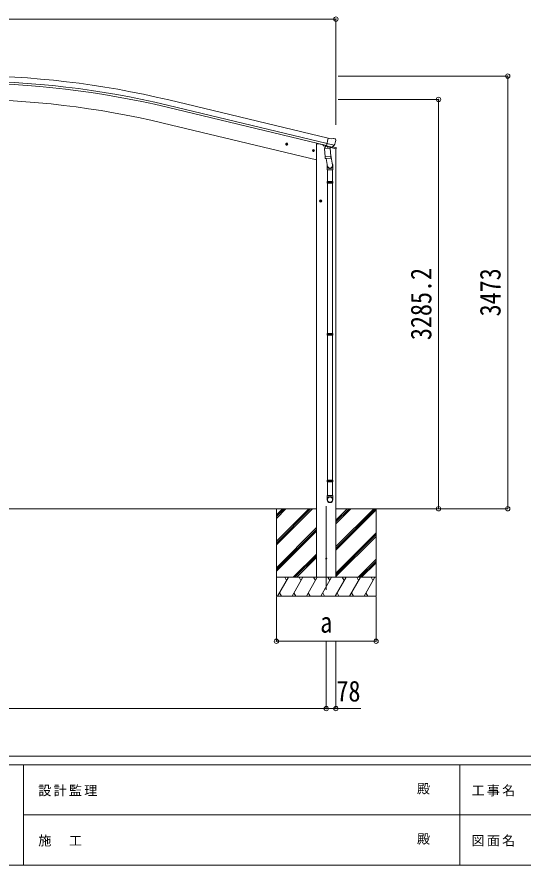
# Model space of a CAD drawing. Units: millimetres at full size, sheet at 1:35. Extents: x -9783 to 9892, y -6828 to 6752.
# Drawn here: x -4022 to 36, y -6828 to -22 of the extents above; entities that cross this region are included whole.
import ezdxf
from ezdxf.enums import TextEntityAlignment as Align

# ---------------------------------------------------------------- set-up
doc = ezdxf.new("R2010")
doc.units = ezdxf.units.MM
doc.header["$LTSCALE"] = 35
doc.header["$PDMODE"] = 32
doc.header["$PDSIZE"] = 35
for name, color, linetype, lineweight in [('0-0_0', 7, 'Continuous', 9), ('0-1_本体', 4, 'Continuous', 9), ('0-2_部品', 7, 'Continuous', 9), ('0-8_PARTS2', 2, 'Continuous', 9), ('0-A_寸法', 6, 'Continuous', 9), ('F-0_240', 7, 'Continuous', 9)]:
    doc.layers.add(name, color=color, linetype=linetype, lineweight=lineweight)
doc.styles.add('ＭＳ ゴシック', font='')
doc.styles.get('ＭＳ ゴシック').set_extended_font_data('MS Gothic')

msp = doc.modelspace()

# ---------------------------------------------------------------- linework, layer by layer
at = {"layer": '0-0_0'}
for p, q in [((-7290.79, -3969.24), (-1619.9, -3969.24)), ((-1941.85, -3969.23), (-1941.85, -4669.23)), ((-1941.85, -4229.96), (-1681.12, -3969.23)), ((-1941.85, -4244.1), (-1666.98, -3969.23)), ((-1941.85, -4258.24), (-1652.84, -3969.23)), ((-1941.85, -4046.11), (-1864.97, -3969.23)), ((-1941.85, -4031.97), (-1879.11, -3969.23)), ((-1941.85, -4017.83), (-1893.25, -3969.23)), ((-1463.85, -4088.61), (-1344.47, -3969.23)), ((-1463.85, -4074.47), (-1358.61, -3969.23)), ((-1463.85, -4060.33), (-1372.75, -3969.23)), ((-1463.85, -3969.24), (-822.35, -3969.25)), ((-1463.85, -4272.46), (-1160.63, -3969.24)), ((-1463.85, -4286.6), (-1146.49, -3969.24)), ((-1463.85, -4300.74), (-1141.85, -3978.75)), ((-1141.85, -3969.23), (-1141.85, -4669.23)), ((-1941.85, -4442.09), (-1619.85, -4120.09)), ((-1941.85, -4456.23), (-1619.85, -4134.24)), ((-1941.85, -4470.38), (-1619.85, -4148.38)), ((-1463.85, -4484.59), (-1141.85, -4162.59)), ((-1463.85, -4498.73), (-1141.85, -4176.74)), ((-1463.85, -4512.88), (-1141.85, -4190.88)), ((-1806.86, -4519.23), (-1619.85, -4332.23)), ((-1792.72, -4519.23), (-1619.85, -4346.37)), ((-1778.57, -4519.23), (-1619.85, -4360.51)), ((-1286.36, -4519.23), (-1141.85, -4374.73)), ((-1272.22, -4519.23), (-1141.85, -4388.87)), ((-1258.07, -4519.23), (-1141.85, -4403.01)), ((-1141.85, -4519.23), (-1941.85, -4519.23)), ((-1931.56, -4669.23), (-1844.96, -4519.23)), ((-1859.96, -4545.21), (-1874.96, -4519.23)), ((-1816.09, -4669.23), (-1729.49, -4519.23)), ((-1744.49, -4545.22), (-1759.49, -4519.23)), ((-1700.62, -4669.23), (-1614.02, -4519.23)), ((-1629.02, -4545.22), (-1644.02, -4519.23)), ((-1464.1, -4519.24), (-1619.6, -4519.24)), ((-1585.15, -4669.23), (-1498.55, -4519.23)), ((-1513.55, -4545.22), (-1528.55, -4519.23)), ((-1469.68, -4669.23), (-1383.08, -4519.23)), ((-1398.08, -4545.21), (-1413.08, -4519.23)), ((-1354.21, -4669.23), (-1267.61, -4519.23)), ((-1297.61, -4519.23), (-1282.61, -4545.21)), ((-1238.74, -4669.23), (-1152.14, -4519.23)), ((-1182.14, -4519.23), (-1167.14, -4545.21)), ((-1941.85, -4669.23), (-1141.85, -4669.23)), ((-1916.56, -4643.25), (-1901.56, -4669.23)), ((-1801.09, -4643.25), (-1786.09, -4669.23)), ((-1685.62, -4643.25), (-1670.62, -4669.23)), ((-1570.15, -4643.25), (-1555.15, -4669.23)), ((-1454.68, -4643.25), (-1439.68, -4669.23)), ((-1339.21, -4643.25), (-1324.21, -4669.23)), ((-1223.74, -4643.25), (-1208.74, -4669.23))]:
    msp.add_line(p, q, dxfattribs=at)
at = {"layer": '0-1_本体'}
for p, q in [((-1539.04, -1053.85), (-2818.19, -746.77)), ((-1535.11, -1037.49), (-2814.26, -730.4)), ((-1525.04, -995.51), (-2804.18, -688.42)), ((-1619.6, -1169.23), (-2848.77, -874.15)), ((-1619.85, -1039.85), (-1599.85, -1039.85)), ((-1619.85, -4519.23), (-1619.85, -1039.85)), ((-1599.85, -1039.85), (-1566.34, -1047.9)), ((-1463.85, -4519.23), (-1463.85, -1079.06))]:
    msp.add_line(p, q, dxfattribs=at)
for radius in [7073, 7029.83, 7013, 6882]:
    msp.add_arc((-4455.34, -7566), radius, 76.5, 103.5, dxfattribs=at)
at = {"layer": '0-2_部品'}
for p, q in [((-1499.16, -1000.12), (-1525.09, -993.89)), ((-1499.16, -1000.12), (-1485.9, -997.42)), ((-1471.42, -1000.61), (-1484.6, -997.44)), ((-1468.32, -1002.86), (-1464.47, -1009.15)), ((-1464.11, -1011.43), (-1464.38, -1012.58)), ((-1868.23, -1040.76), (-1848.78, -1045.43)), ((-1860.64, -1035.9), (-1865.8, -1041.35)), ((-1860.84, -1052.82), (-1856.17, -1033.37)), ((-1853.34, -1037.65), (-1860.64, -1035.9)), ((-1856.37, -1050.29), (-1851.21, -1044.85)), ((-1851.21, -1044.85), (-1853.34, -1037.65)), ((-1646.72, -1087.26), (-1651.88, -1092.7)), ((-1646.92, -1104.18), (-1642.25, -1084.73)), ((-1639.42, -1089.01), (-1646.72, -1087.26)), ((-1566.54, -1047.37), (-1566.54, -1050.53)), ((-1544.5, -1059.76), (-1562.71, -1055.39)), ((-1555.24, -1077.29), (-1509.55, -1074.1)), ((-1550.56, -1144.13), (-1555.24, -1077.29)), ((-1540.82, -1055.53), (-1554.13, -1070.84)), ((-1554.13, -1070.84), (-1553.69, -1077.19)), ((-1539.87, -1055.46), (-1540.82, -1055.53)), ((-1536.79, -1057.93), (-1538.32, -1057.56)), ((-1500.09, -1066.74), (-1536.79, -1057.93)), ((-1478.16, -1051.74), (-1535.67, -1037.93)), ((-1530.84, -1059.76), (-1529.82, -1074.36)), ((-1502.63, -1068.75), (-1528.44, -1075.19)), ((-1511.32, -1070.92), (-1511.09, -1074.21)), ((-1509.55, -1074.1), (-1504.87, -1140.94)), ((-1497.72, -1067.22), (-1505.24, -1065.41)), ((-1461.99, -1079.57), (-1504.8, -1069.29)), ((-1501.93, -1066.97), (-1501.87, -1067.71)), ((-1498.56, -1067.11), (-1500.09, -1066.74)), ((-1495.01, -1066.65), (-1478.63, -1052.16)), ((-1490.49, -1063.47), (-1464.29, -1069.76)), ((-1461.99, -1072.68), (-1461.99, -1079.57)), ((-1654.31, -1092.12), (-1634.86, -1096.79)), ((-1642.45, -1101.65), (-1637.29, -1096.21)), ((-1637.29, -1096.21), (-1639.42, -1089.01)), ((-1550.56, -1144.13), (-1504.87, -1140.94)), ((-1550.55, -1144.13), (-1549.66, -1156.83)), ((-1505.86, -1155.54), (-1547.55, -1158.46)), ((-1506.6, -1116.17), (-1490.69, -1212.34)), ((-1504.01, -1153.4), (-1504.89, -1140.94)), ((-1504.41, -1154.76), (-1504.41, -1154.76)), ((-1542.13, -1158.08), (-1531.4, -1221.66)), ((-1534.54, -1214.85), (-1534.54, -1249.5)), ((-1488.54, -1249.5), (-1488.54, -1215.15)), ((-1534.54, -1249.5), (-1488.54, -1249.5)), ((-1532.54, -1249.5), (-1532.54, -1343.5)), ((-1490.54, -1249.5), (-1490.54, -1343.5)), ((-1534.54, -1345.5), (-1533.54, -1343.5)), ((-1534.54, -1345.5), (-1488.54, -1345.5)), ((-1534.54, -1345.5), (-1534.54, -1353.5)), ((-1534.54, -1353.5), (-1488.54, -1353.5)), ((-1534.54, -1353.5), (-1533.54, -1355.5)), ((-1533.54, -1343.5), (-1489.54, -1343.5)), ((-1533.54, -1355.5), (-1489.54, -1355.5)), ((-1532.54, -1355.5), (-1532.54, -2563.25)), ((-1490.54, -1355.5), (-1490.54, -2563.25)), ((-1488.54, -1345.5), (-1489.54, -1343.5)), ((-1589.8, -1492.87), (-1593.56, -1499.37)), ((-1582.3, -1492.87), (-1589.8, -1492.87)), ((-1586.05, -1509.37), (-1586.05, -1489.37)), ((-1578.54, -1499.37), (-1582.3, -1492.87)), ((-1596.05, -1499.37), (-1576.05, -1499.37)), ((-1582.3, -1505.87), (-1578.54, -1499.37)), ((-1534.54, -2565.25), (-1533.54, -2563.25)), ((-1534.54, -2565.25), (-1534.54, -2573.25)), ((-1534.54, -2565.25), (-1488.54, -2565.25)), ((-1534.54, -2573.25), (-1533.54, -2575.25)), ((-1534.54, -2573.25), (-1488.54, -2573.25)), ((-1533.54, -2563.25), (-1489.54, -2563.25)), ((-1533.54, -2575.25), (-1489.54, -2575.25)), ((-1532.54, -2575.25), (-1532.54, -3739.88)), ((-1490.54, -2575.25), (-1490.54, -3739.88)), ((-1488.54, -2565.25), (-1489.54, -2563.25)), ((-1488.54, -2573.25), (-1489.54, -2575.25)), ((-1488.54, -2565.25), (-1488.54, -2573.25)), ((-1534.54, -3741.88), (-1533.54, -3739.88)), ((-1534.54, -3741.88), (-1488.54, -3741.88)), ((-1534.54, -3741.88), (-1534.54, -3749.88)), ((-1533.54, -3739.88), (-1489.54, -3739.88)), ((-1488.54, -3741.88), (-1489.54, -3739.88)), ((-1534.54, -3749.88), (-1488.54, -3749.88)), ((-1534.54, -3749.88), (-1533.54, -3751.88)), ((-1533.54, -3751.88), (-1489.54, -3751.88)), ((-1532.54, -3751.88), (-1532.54, -3861.88)), ((-1490.54, -3751.88), (-1490.54, -3861.88)), ((-1534.54, -3896.02), (-1534.54, -3861.88)), ((-1534.54, -3861.88), (-1488.54, -3861.88)), ((-1488.54, -3896.02), (-1488.54, -3861.88))]:
    msp.add_line(p, q, dxfattribs=at)
for points in [[(-1530.52, -1059.34), (-1540.25, -1057.01), (-1525.09, -993.89)], [(-1865.8, -1041.35), (-1863.67, -1048.54), (-1856.37, -1050.29)], [(-1530.52, -1059.34), (-1530.29, -1059.49), (-1505.52, -1065.44), (-1505.24, -1065.41)], [(-1477.89, -1051.16), (-1478.48, -1052.01), (-1478.63, -1052.16)], [(-1651.88, -1092.7), (-1649.75, -1099.9), (-1642.45, -1101.65)], [(-1488.54, -1345.5), (-1488.54, -1353.5), (-1489.54, -1355.5)], [(-1593.56, -1499.37), (-1589.8, -1505.87), (-1582.3, -1505.87)], [(-1488.54, -3741.88), (-1488.54, -3749.88), (-1489.54, -3751.88)]]:
    msp.add_lwpolyline(points, dxfattribs=at)
for centre, radius in [((-1858.51, -1043.1), 8.5), ((-1858.51, -1043.1), 7.7), ((-1858.51, -1043.1), 6.5), ((-1644.58, -1094.46), 8.5), ((-1644.58, -1094.46), 7.7), ((-1644.58, -1094.46), 6.5), ((-1586.05, -1499.37), 8.5), ((-1586.05, -1499.37), 7.7), ((-1586.05, -1499.37), 6.5)]:
    msp.add_circle(centre, radius, dxfattribs=at)
at = {"layer": '0-2_部品', "color": 4}
msp.add_circle((-1541.85, -4369.25), 4.5, dxfattribs=at)
at = {"layer": '0-2_部品'}
for centre, radius, start, end in [((-1485.3, -1000.36), 3, 76.5, 101.5), ((-1661.19, -965.33), 202.4, 334.90875, 346.5), ((-1472.59, -1005.47), 5, 31.5, 76.5), ((-1561.54, -1050.53), 5, 180, 256.5), ((-1538.2, -1057.08), 0.5, 221.23754, 256.5), ((-1531.44, -1059.84), 0.604, 7.79405, 79.40158), ((-1528.8, -1074.22), 1.03, 188.03431, 289.96103), ((-1502.87, -1067.78), 1, 284, 4), ((-1501.43, -1066.94), 0.5, 76.5, 184), ((-1498.44, -1066.62), 0.5, 256.5, 291.76246), ((-1464.99, -1072.68), 3, 0, 76.5), ((-1547.69, -1156.46), 2, 190.53157, 274), ((-1506, -1153.55), 2, 274, 322.59038), ((-1505.96, -1153.57), 1.95, 322.52234, 4.95983), ((-1518.54, -1215.15), 30, 0, 2.54858)]:
    msp.add_arc(centre, radius, start, end, dxfattribs=at)
for centre, major_axis, ratio, start_param, end_param in [((-1467.03, -1010.72), (1.57, -2.57), 0.99628, 0.7835347, 1.5707963), ((-1497.02, -1064.29), (0.73, -2.92), 0.997631, 5.8041905, 5.8929484), ((-1497.06, -1064.17), (-2.63, 3.16), 0.650902, 2.1145521, 2.1873627), ((-1497, -1064.39), (0.73, -2.92), 0.997631, 5.965759, 6.7621801), ((-1511.54, -1214.85), (-23, 0), 0.996195, 6.0000678, 10.0103449), ((-1511.54, -1214.85), (-21, 0), 0.996195, 0.3319459, 3.3482706), ((-1511.54, -3894.28), (23, 0), 0.996195, 6.2831853, 9.424778), ((-1511.54, -3896.02), (23, 0), 0.996195, 6.2831853, 9.424778), ((-1511.54, -3896.02), (0, -23.43), 0.981806, 4.712389, 7.8539816)]:
    msp.add_ellipse(centre, major_axis=major_axis, ratio=ratio, start_param=start_param, end_param=end_param, dxfattribs=at)
msp.add_ellipse((-1511.54, -3896.02), major_axis=(-21, 0), ratio=0.996195, dxfattribs=at)
at = {"layer": '0-8_PARTS2'}
msp.add_line((-1541.85, -4618.42), (-1541.85, -3949.4), dxfattribs=at)
at = {"layer": '0-8_PARTS2', "color": 6}
for p, q in [((-7368.84, -5572.64), (-1541.85, -5572.64)), ((-1541.85, -5572.64), (-1463.85, -5572.64))]:
    msp.add_line(p, q, dxfattribs=at)
at = {"layer": '0-A_寸法'}
for p, q in [((-7446.84, -39.78), (-1463.85, -39.78)), ((-1463.85, -39.78), (-1463.85, -886.9)), ((-86.66, -496.25), (-1444.91, -496.25)), ((-86.66, -3969.25), (-86.66, -496.25)), ((-641.4, -684.1), (-1444.91, -684.1)), ((-641.4, -3969.25), (-641.4, -684.1)), ((-641.4, -3969.25), (-1444.91, -3969.25)), ((-86.66, -3969.25), (-641.4, -3969.25)), ((-1941.85, -5032.27), (-1941.85, -4675.73)), ((-1141.85, -5032.27), (-1141.85, -4675.73)), ((-1941.85, -5032.27), (-1141.85, -5032.27)), ((-1541.85, -5572.64), (-1541.85, -5032.27)), ((-1463.85, -5572.64), (-1463.85, -5032.27)), ((-1463.85, -5572.64), (-1263.85, -5572.64))]:
    msp.add_line(p, q, dxfattribs=at)
for p in [(-1463.85, -39.78), (-86.66, -496.25), (-641.4, -684.1), (-641.4, -3969.25), (-86.66, -3969.25), (-1941.85, -5032.27), (-1141.85, -5032.27), (-1541.85, -5572.64), (-1463.85, -5572.64)]:
    msp.add_point(p, dxfattribs=at)
at = {"layer": 'F-0_240', "color": 5}
for p, q in [((-9783.03, -5953.1), (9396.97, -5953.1)), ((-9783.03, -6023.1), (6285.75, -6023.1)), ((-3969.25, -6023.1), (-3969.25, -6828.1)), ((-469.25, -6023.1), (-469.25, -6828.1)), ((-3969.25, -6425.6), (3205.75, -6425.6)), ((-9783.03, -6828.1), (9396.97, -6828.1))]:
    msp.add_line(p, q, dxfattribs=at)

# ---------------------------------------------------------------- texts
at = {"layer": '0-A_寸法', "color": 7, "style": 'ＭＳ ゴシック', "width": 0.85}
for s, p in [('3285.2', (-648.4, -2615.42)), ('3473', (-93.66, -2425.25))]:
    msp.add_text(s, height=166.8, rotation=90, dxfattribs=at).set_placement(p, align=Align.BOTTOM_LEFT)
for s, p in [('a', (-1589.97, -5013.27)), ('78', (-1460.1, -5565.64))]:
    msp.add_text(s, height=166.8, dxfattribs=at).set_placement(p, align=Align.BOTTOM_LEFT)
at = {"layer": 'F-0_240', "style": 'ＭＳ ゴシック'}
for p in [(-814.24, -6276.85), (-814.24, -6679.35)]:
    msp.add_text('殿', height=76.98, dxfattribs=at).set_placement(p, align=Align.BOTTOM_LEFT)
at = {"layer": 'F-0_240', "char_height": 76.98, "attachment_point": 7, "style": 'ＭＳ ゴシック'}
for s, insert in [('\\T1.17;設計監理', (-3851.04, -6276.85)), ('\\T1.17;工事名', (-376.96, -6276.85)), ('\\T1.17;施\u3000工', (-3851.04, -6679.35)), ('\\T1.17;図面名', (-376.96, -6679.35))]:
    msp.add_mtext(s, dxfattribs=dict(at, insert=insert))

doc.saveas('drawing.dxf')
